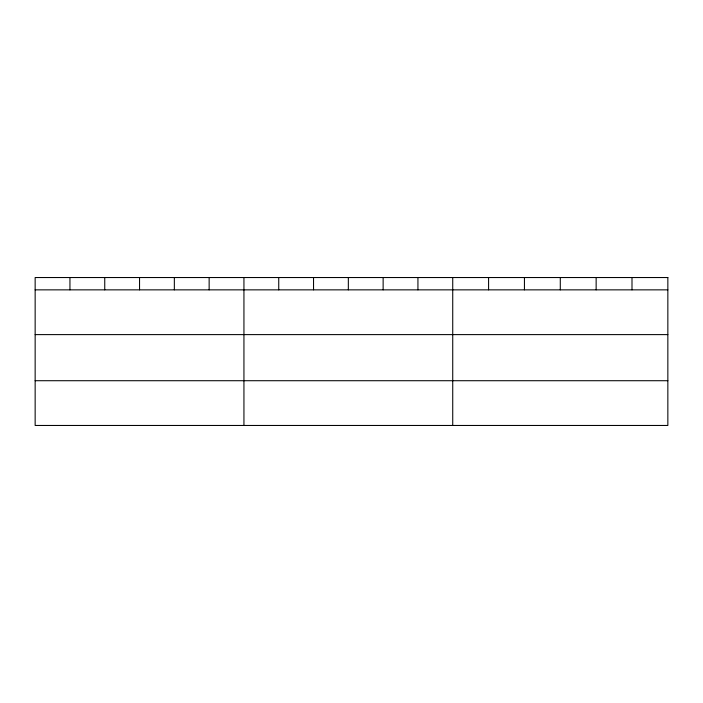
<?xml version="1.0" encoding="UTF-8"?>
<svg xmlns="http://www.w3.org/2000/svg" width="703" height="703" viewBox="0 0 703 703"><rect width="100%" height="100%" fill="white"/><g stroke="black" fill="none" stroke-linecap="round" stroke-linejoin="round"><path stroke-width="1.05" d="M35.15 289.856L667.85 289.856M35.15 334.61L667.85 334.61M35.15 380.718L667.85 380.718M631.997 277.536L631.997 289.856M596.144 277.536L596.144 289.856M560.291 277.536L560.291 289.856M524.438 277.536L524.438 289.856M488.585 277.536L488.585 289.856M452.732 277.536L452.732 425.464M417.934 277.536L417.934 289.856M383.135 277.536L383.135 289.856M348.337 277.536L348.337 289.856M313.538 277.536L313.538 289.856M278.74 277.536L278.74 289.856M243.941 277.536L243.941 425.464M209.143 277.536L209.143 289.856M174.344 277.536L174.344 289.856M139.546 277.536L139.546 289.856M104.747 277.536L104.747 289.856M69.948 277.536L69.948 289.856M667.85 277.536L35.15 277.536L35.15 425.464L667.85 425.464L667.85 277.536"/></g></svg>
